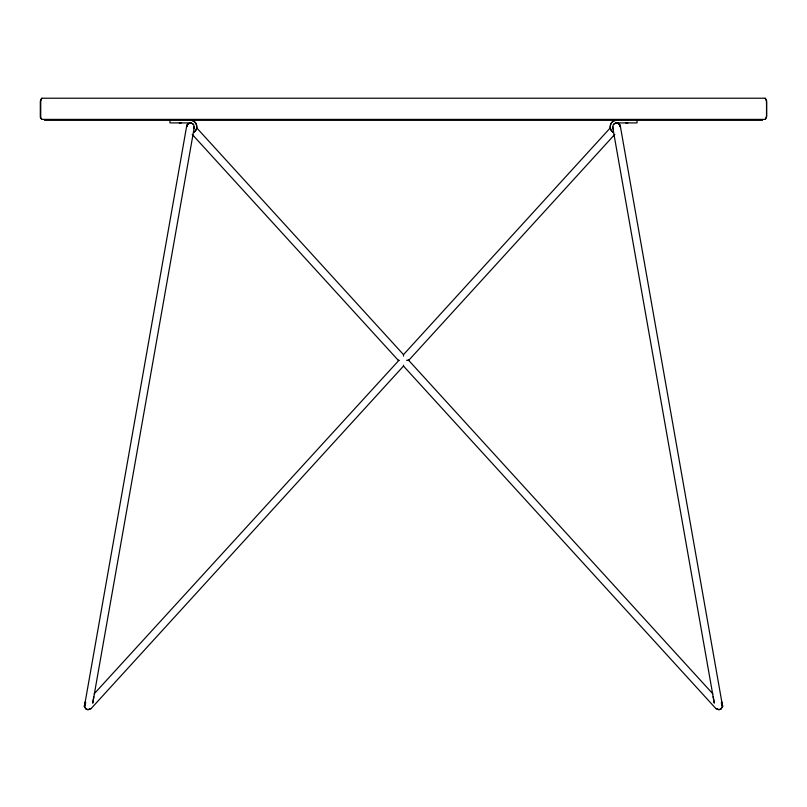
<?xml version="1.0" encoding="UTF-8"?>
<svg xmlns="http://www.w3.org/2000/svg" width="807" height="807" viewBox="0 0 807 807"><rect width="100%" height="100%" fill="white"/><g stroke="black" fill="none" stroke-linecap="round" stroke-linejoin="round"><path stroke-width="1.21" d="M41.833 98.222L40.592 99.866L40.501 117.56L41.833 119.396L765.167 119.396L766.65 116.238L766.468 99.987L765.167 98.222L41.833 98.222L40.35 101.369L40.501 117.56L41.833 119.396M84.856 703.734L84.422 706.367L86.006 708.99L87.983 709.726L91.181 708.496L403.51 366.055L403.52 365.188M193.044 123.774L189.907 122.765L186.79 125.408L186.538 127.052L187.345 124.5L189.131 123.36M84.695 704.41L84.412 706.307L86.006 708.99L87.993 709.676L91.181 708.496M40.592 99.866L40.532 117.63M93.804 696.875L92.724 703.169L194.416 126.538M85.26 704.218L84.422 706.367L186.79 125.408M721.317 703.139L721.579 701.727M85.3 701.939L84.412 706.307L85.3 704.148M193.841 128.626L193.902 124.984L191.299 122.936L169.964 122.896L169.964 120.334L191.471 120.374C197.12 121.121 198.815 129.352 193.851 132.227M186.518 126.951L187.829 123.844L189.695 123.199M765.167 119.396L766.489 117.61L766.65 101.369L765.167 98.222M94.177 693.828L398.93 360.336M403.5 356.149L403.5 354.626L610.304 127.869M614.813 134.365L408.705 360.346L407.959 360.346L408.685 360.356L712.823 693.828M193.7 132.318C198.804 129.534 197.241 121.141 191.471 120.374M615.791 122.926L613.159 124.863L612.846 127.859A3.813 3.813 0 0 0 613.512 129.14M613.956 123.784L616.366 122.866L619.171 123.844L620.482 126.951M615.701 122.936L637.036 122.896L637.036 120.334L615.61 120.364C609.789 121.06 608.155 129.513 613.3 132.318M615.61 120.364C609.91 121.03 608.145 129.332 613.149 132.227M398.315 360.356L399.041 360.346L398.295 360.346L192.187 134.365M44.446 120.334L170.428 120.334M191.854 120.334L615.146 120.334M636.572 120.334L762.554 120.334M179.215 122.896L181.232 122.896M625.768 122.896L627.785 122.896M406.587 360.295L408.705 360.346L408.07 360.336M616.407 123.138L618.676 123.31M616.972 122.785L619.655 124.5L620.462 127.052L620.21 125.408L617.88 123.431M403.49 366.055L715.819 708.496L719.017 709.726L720.994 708.99L722.578 706.367L722.144 703.734M715.819 708.496L719.007 709.676L720.994 708.99L722.588 706.307L722.305 704.41M196.696 127.869L403.5 354.626M721.7 704.148L722.588 706.307L620.21 125.408M721.74 704.218L722.578 706.367L721.7 701.939M85.421 701.727L85.683 703.139M612.584 126.538L714.276 703.129L713.176 696.653"/></g></svg>
